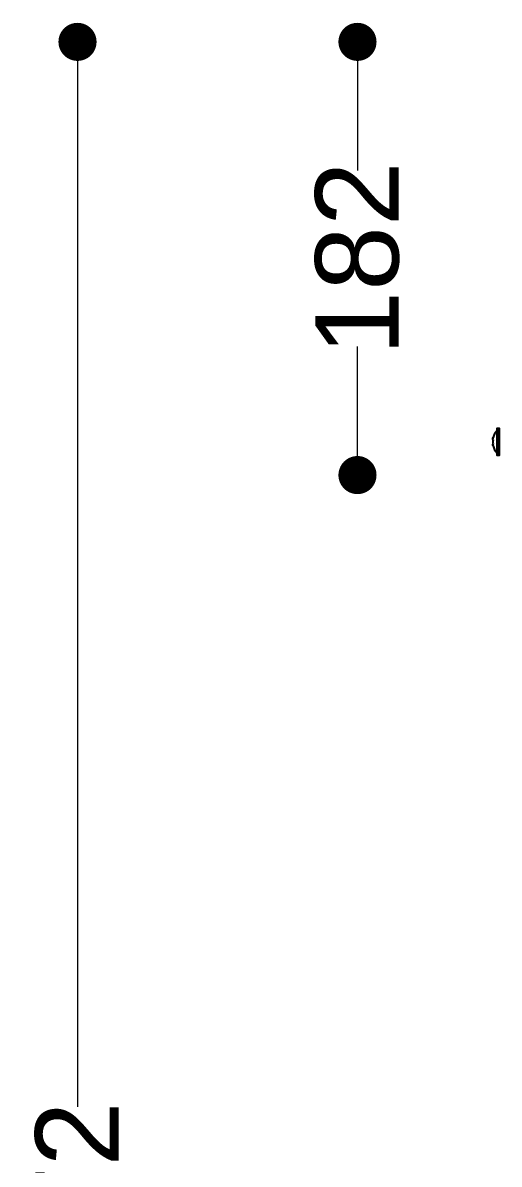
# Model space of a CAD drawing. Header units: millimetres. Extents: x 10366 to 18128, y 24546 to 29685.
# Drawn here: x 16051 to 16251.1, y 28164.5 to 28643.9 of the extents above; entities that cross this region are included whole.
import ezdxf

# ---------------------------------------------------------------- set-up
doc = ezdxf.new("R2010")
doc.units = ezdxf.units.MM
doc.header["$LTSCALE"] = 3
doc.layers.add('DomyÅ›lny', color=7, linetype='Continuous')
doc.styles.get("Standard").update_dxf_attribs({"font": 'arial.ttf'})
doc.dimstyles.new('MATEUSZ', dxfattribs={"dimtxt": 35, "dimasz": 16, "dimexe": 0.18, "dimexo": 0.0625, "dimgap": 0.09, "dimtad": 0, "dimdec": 0, "dimdsep": 46, "dimtxsty": 'Standard', "dimblk": 'DOT', "dimcen": 0.09, "dimse1": 1, "dimse2": 1, "dimadec": 0, "dimazin": 0, "dimtfac": 1, "dimtdec": 0, "dimtofl": 0, "dimtmove": 0, "dimatfit": 3, "dimfxl": 1, "dimtolj": 1, "dimtzin": 0, "dimlwd": 9, "dimlwe": 9, "dimarcsym": 0})

# ---------------------------------------------------------------- blocks, each defined once
blk = doc.blocks.new('_Dot')
at = {"color": 0, "linetype": 'ByBlock', "lineweight": -2}
blk.add_line((-0.5, 0), (-1, 0), dxfattribs=at)
at = {"color": 0, "linetype": 'ByBlock', "const_width": 0.5}
blk.add_lwpolyline([(-0.25, 0, 1), (0.25, 0, 1)], format="xyb", close=True, dxfattribs=at)
blk = doc.blocks.new('*D40')
at = {"color": 0, "lineweight": 9, "transparency": 16777216}
for p, q in [((16191.6, 28619.94), (16191.6, 28581.87)), ((16191.6, 28469.94), (16191.6, 28508.01))]:
    blk.add_line(p, q, dxfattribs=at)
at = {"layer": 'Defpoints', "color": 0, "transparency": 16777216}
for p in [(16261.06, 28635.94), (16191.6, 28453.94), (16256.13, 28453.94)]:
    blk.add_point(p, dxfattribs=at)
at = {"color": 0, "lineweight": 9, "transparency": 16777216, "xscale": 16, "yscale": 16, "zscale": 16}
for p, rotation in [((16191.6, 28635.94), 90), ((16191.6, 28453.94), 270)]:
    blk.add_blockref('_Dot', p, dxfattribs=dict(at, rotation=rotation))
at = {"color": 0, "transparency": 16777216, "insert": (16191.6, 28544.94), "char_height": 35, "attachment_point": 5, "rotation": 90}
blk.add_mtext('\\A1;182', dxfattribs=at)
blk = doc.blocks.new('*D41')
at = {"color": 0, "lineweight": 9, "transparency": 16777216}
for p, q in [((16074, 28619.94), (16074, 28188.51)), ((16074, 27679.94), (16074, 28111.36))]:
    blk.add_line(p, q, dxfattribs=at)
at = {"layer": 'Defpoints', "color": 0, "transparency": 16777216}
for p in [(16261.06, 28635.94), (16074, 27663.94), (16289.15, 27663.94)]:
    blk.add_point(p, dxfattribs=at)
at = {"color": 0, "lineweight": 9, "transparency": 16777216, "xscale": 16, "yscale": 16, "zscale": 16}
for p, rotation in [((16074, 28635.94), 90), ((16074, 27663.94), 270)]:
    blk.add_blockref('_Dot', p, dxfattribs=dict(at, rotation=rotation))
at = {"color": 0, "transparency": 16777216, "insert": (16074, 28149.94), "char_height": 35, "attachment_point": 5, "rotation": 90}
blk.add_mtext('\\A1;972', dxfattribs=at)

msp = doc.modelspace()

# ---------------------------------------------------------------- linework, layer by layer
at = {"layer": 'DomyÅ›lny'}
for p, q in [((16250.31, 28473.69), (16251.11, 28473.69)), ((16251.11, 28462.19), (16250.31, 28462.19))]:
    msp.add_line(p, q, dxfattribs=at)
for points in [[(16250.31, 28467.94, 0), (16250.31, 28462.19, 0), (16250.31, 28467.94, 0), (16250.31, 28473.69, 0)], [(16251.11, 28467.94, 0), (16251.11, 28462.19, 0), (16251.11, 28467.94, 0), (16251.11, 28473.69, 0)]]:
    msp.add_polyline3d(points, close=True, dxfattribs=at)
for points in [[(16250.31, 28472.69, 0), (16250.31, 28472.69, 0), (16250.31, 28472.69, 0), (16250.31, 28472.69, 0), (16250.31, 28472.69, 0), (16250.31, 28472.69, 0), (16250.31, 28472.69, 0), (16250.31, 28472.69, 0), (16250.31, 28472.69, 0), (16250.31, 28472.69, 0), (16250.31, 28472.69, 0), (16250.31, 28472.69, 0), (16250.31, 28472.69, 0), (16250.31, 28472.68, 0), (16250.31, 28472.66, 0), (16250.31, 28472.55, 0), (16250.31, 28472.1, 0), (16250.31, 28467.94, 0)], [(16248.54, 28469.67, 0), (16248.5, 28469.46, 0), (16248.48, 28469.24, 0), (16248.5, 28469.02, 0), (16248.54, 28468.81, 0)], [(16248.54, 28468.81, 0), (16248.5, 28469.02, 0), (16248.48, 28469.24, 0), (16248.5, 28469.46, 0), (16248.54, 28469.67, 0)], [(16250.31, 28467.94, 0), (16250.31, 28463.19, 0)], [(16248.54, 28467.07, 0), (16248.5, 28466.86, 0), (16248.48, 28466.64, 0), (16248.5, 28466.42, 0), (16248.54, 28466.21, 0)], [(16248.54, 28466.21, 0), (16248.5, 28466.42, 0), (16248.48, 28466.64, 0), (16248.5, 28466.86, 0), (16248.54, 28467.07, 0)]]:
    msp.add_polyline3d(points, dxfattribs=at)
for radius, start, end in [(6.64, 134.3327, 164.8809), (6.47, 172.3065, 187.6935), (6.64, 195.1191, 225.6673)]:
    msp.add_arc((16254.95, 28467.94), radius, start, end, dxfattribs=at)

# ---------------------------------------------------------------- dimensions: what is measured, and where the dimension line sits
for base, p2, picture, middle in [((16074, 27663.94), (16289.15, 27663.94), '*D41', (16074, 28149.94)), ((16191.6, 28453.94), (16256.13, 28453.94), '*D40', (16191.6, 28544.94))]:
    dim = msp.add_linear_dim(base=base, p1=(16261.06, 28635.94), p2=p2, angle=90, dimstyle='MATEUSZ')
    dim.commit()
    dim.dimension.update_dxf_attribs({"geometry": picture, "text_midpoint": middle})

doc.saveas('drawing.dxf')
